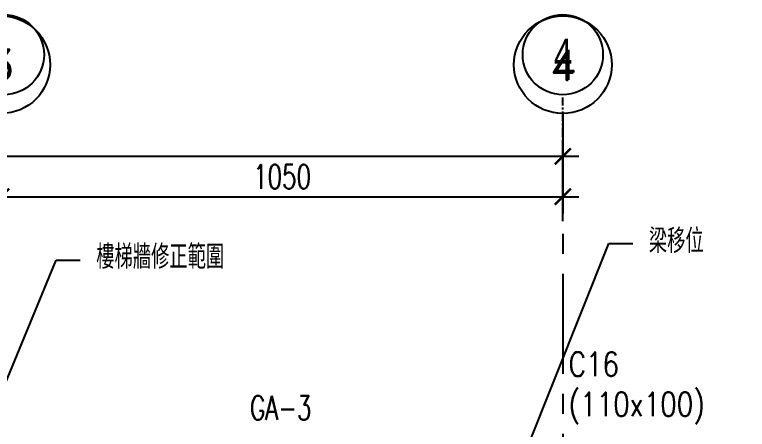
# Model space of a CAD drawing. Header units: millimetres. Extents: x -3377 to 119122, y -22007 to 15479.
# Drawn here: x 41881 to 43251, y 2944 to 3720 of the extents above; entities that cross this region are included whole.
import ezdxf
from ezdxf import colors
from ezdxf.entities.mleader import LeaderData, LeaderLine
from ezdxf.enums import TextEntityAlignment as Align
from ezdxf.math import Vec2, Vec3

# ---------------------------------------------------------------- set-up
doc = ezdxf.new("R2010")
doc.units = ezdxf.units.MM
doc.header["$LTSCALE"] = 150
doc.header["$MEASUREMENT"] = 0
doc.linetypes.add('CENTER', pattern=[2, 1.25, -0.25, 0.25, -0.25])
doc.layers.get('0').update_dxf_attribs({"plot": 0})
for name, color, linetype in [('Col-Line', 8, 'CENTER'), ('GRID', 5, 'CENTER'), ('S-GRID', 1, 'CENTER'), ('S-GRID-DIM', 2, 'Continuous'), ('S-GRID-T', 3, 'Continuous'), ('S-TEXTC', 3, 'Continuous'), ('S-TEXTG', 2, 'Continuous')]:
    doc.layers.add(name, color=color, linetype=linetype)
for name, color, linetype, plot in [('S-ARCH', 252, 'Continuous', False), ('S-CLOUD_2022-0304', 4, 'Continuous', False), ('S-CLOUD_20220217(結構依建築圖2022-0216修改)', 4, 'Continuous', False)]:
    doc.layers.add(name, color=color, linetype=linetype, plot=plot)
doc.styles.add('C1', font='', dxfattribs={"bigfont": 'japanese.shx'})
doc.styles.add('CD2', font='romand', dxfattribs={"height": 15})
doc.styles.add('CS4', font='romans.shx', dxfattribs={"width": 0.7, "height": 45, "bigfont": 'lsp.shx'})
doc.styles.add('LSP', font='SIMPLEX.shx', dxfattribs={"width": 0.8, "bigfont": 'lsp.shx'})
doc.styles.get('C1').set_extended_font_data('微軟正黑體')
doc.dimstyles.new('DIM150', dxfattribs={"dimscale": 15, "dimtxt": 3, "dimasz": 2, "dimexe": 2, "dimexo": 2, "dimgap": 1, "dimtad": 1, "dimdec": 1, "dimdsep": 46, "dimtxsty": 'CS4', "dimblk1": 'ARCHTICK', "dimblk2": 'ARCHTICK', "dimsah": 1, "dimcen": 2, "dimdle": 2, "dimadec": 0, "dimazin": 0, "dimtfac": 1, "dimtdec": 1, "dimtmove": 0, "dimatfit": 3, "dimldrblk": 'TAA', "dimfxl": 0, "dimtolj": 1, "dimarcsym": 0})

# ---------------------------------------------------------------- blocks, each defined once
blk = doc.blocks.new('SG1')
at = {"layer": 'S-GRID-T'}
blk.add_circle((0, 6.09375), 6.09375, dxfattribs=at)
at = {"layer": 'S-GRID-T', "style": 'CD2'}
blk.add_attdef('GRID-BUB', text='', height=3.75, dxfattribs=at).set_placement((0, 6.09375), align=Align.MIDDLE_CENTER)
blk = doc.blocks.new('_ARCHTICK')
at = {"color": 0, "linetype": 'ByBlock', "const_width": 0.15}
blk.add_lwpolyline([(-0.5, -0.5), (0.5, 0.5)], dxfattribs=at)
blk = doc.blocks.new('*D71')
at = {"layer": 'DEFPOINTS', "color": 0, "transparency": 16777216}
for p in [(-5535.9, -424.9), (-8310.9, -500.6), (-5535.9, -500.6)]:
    blk.add_point(p, dxfattribs=at)
at = {"layer": 'S-GRID-DIM', "color": 0, "lineweight": -2, "transparency": 16777216}
for p, q in [((-8310.9, -470.6), (-8310.9, -394.9)), ((-5535.9, -470.6), (-5535.9, -394.9)), ((-8340.9, -424.9), (-5505.9, -424.9))]:
    blk.add_line(p, q, dxfattribs=at)
at = {"layer": 'S-GRID-DIM', "color": 0, "lineweight": -2, "transparency": 16777216, "xscale": 30, "yscale": 30, "zscale": 30, "rotation": 180}
blk.add_blockref('_ARCHTICK', (-8310.9, -424.9), dxfattribs=at)
at = {"layer": 'S-GRID-DIM', "color": 0, "lineweight": -2, "transparency": 16777216, "xscale": 30, "yscale": 30, "zscale": 30}
blk.add_blockref('_ARCHTICK', (-5535.9, -424.9), dxfattribs=at)
at = {"layer": 'S-GRID-DIM', "color": 0, "transparency": 16777216, "insert": (-6923.4, -387.4), "char_height": 45, "attachment_point": 5, "style": 'CS4'}
blk.add_mtext('\\A1;2775', dxfattribs=at)
blk = doc.blocks.new('TAA')
at = {"linetype": 'Continuous'}
blk.add_line((0, 0), (-1.663, 0), dxfattribs=at)
blk.add_solid([(-1.5, -0.25), (-1.5, 0.25), (0, 0)], dxfattribs=at)
blk = doc.blocks.new('*D73')
at = {"layer": 'DEFPOINTS', "color": 0, "transparency": 16777216}
for p in [(-6585.9, -500.6), (-7410.9, -576.2), (-6585.9, -576.2)]:
    blk.add_point(p, dxfattribs=at)
at = {"layer": 'S-GRID-DIM', "color": 0, "lineweight": -2, "transparency": 16777216}
for p, q in [((-7410.9, -546.2), (-7410.9, -470.6)), ((-6585.9, -546.2), (-6585.9, -470.6)), ((-7440.9, -500.6), (-6555.9, -500.6))]:
    blk.add_line(p, q, dxfattribs=at)
at = {"layer": 'S-GRID-DIM', "color": 0, "lineweight": -2, "transparency": 16777216, "xscale": 30, "yscale": 30, "zscale": 30, "rotation": 180}
blk.add_blockref('_ARCHTICK', (-7410.9, -500.6), dxfattribs=at)
at = {"layer": 'S-GRID-DIM', "color": 0, "lineweight": -2, "transparency": 16777216, "xscale": 30, "yscale": 30, "zscale": 30}
blk.add_blockref('_ARCHTICK', (-6585.9, -500.6), dxfattribs=at)
at = {"layer": 'S-GRID-DIM', "color": 0, "transparency": 16777216, "insert": (-6998.4, -463.1), "char_height": 45, "attachment_point": 5, "style": 'CS4'}
blk.add_mtext('\\A1;825', dxfattribs=at)
blk = doc.blocks.new('*D74')
at = {"layer": 'DEFPOINTS', "color": 0, "transparency": 16777216}
for p in [(-5535.9, -500.6), (-6585.9, -576.2), (-5535.9, -576.2)]:
    blk.add_point(p, dxfattribs=at)
at = {"layer": 'S-GRID-DIM', "color": 0, "lineweight": -2, "transparency": 16777216}
for p, q in [((-6585.9, -546.2), (-6585.9, -470.6)), ((-5535.9, -546.2), (-5535.9, -470.6)), ((-6615.9, -500.6), (-5505.9, -500.6))]:
    blk.add_line(p, q, dxfattribs=at)
at = {"layer": 'S-GRID-DIM', "color": 0, "lineweight": -2, "transparency": 16777216, "xscale": 30, "yscale": 30, "zscale": 30, "rotation": 180}
blk.add_blockref('_ARCHTICK', (-6585.9, -500.6), dxfattribs=at)
at = {"layer": 'S-GRID-DIM', "color": 0, "lineweight": -2, "transparency": 16777216, "xscale": 30, "yscale": 30, "zscale": 30}
blk.add_blockref('_ARCHTICK', (-5535.9, -500.6), dxfattribs=at)
at = {"layer": 'S-GRID-DIM', "color": 0, "transparency": 16777216, "insert": (-6060.9, -463.1), "char_height": 45, "attachment_point": 5, "style": 'CS4'}
blk.add_mtext('\\A1;1050', dxfattribs=at)
blk = doc.blocks.new('A$C04D96F04')
at = {"layer": 'Col-Line', "color": 252, "linetype": 'ByBlock'}
for centre in [(-20, 2056.2), (1025, 2056.2)]:
    blk.add_circle(centre, 75, dxfattribs=at)
at = {"layer": 'GRID', "color": 252, "ltscale": 0.1}
blk.add_line((1025, 1781.2), (1025, 1976.2), dxfattribs=at)
at = {"layer": 'Col-Line', "color": 252, "style": 'C1', "width": 0.75}
blk.add_text('4', height=60, dxfattribs=at).set_placement((1025, 2056.2), align=Align.MIDDLE)
blk = doc.blocks.new('2022-0217')
blk.add_blockref('A$C04D96F04', (29770.3, -6171))
blk = doc.blocks.new('_None')
blk = doc.blocks.new('LINE(2)')
at = {"layer": 'S-GRID'}
blk.add_lwpolyline([(-5535.87, -344.9), (-5535.87, -3083.41)], dxfattribs=at)
at = {"layer": 'S-GRID-T', "xscale": 15, "yscale": 15, "zscale": 15}
for p, values in [((-6585.87, -344.9), {'GRID-BUB': '3'}), ((-5535.87, -344.9), {'GRID-BUB': '4'})]:
    blk.add_blockref('SG1', p, dxfattribs=at).add_auto_attribs(values)
at = {"layer": 'S-GRID-DIM'}
for base, p1, p2, picture, middle in [((-5535.87, -424.9), (-8310.87, -500.57), (-5535.87, -500.57), '*D71', (-6923.37, -387.4)), ((-6585.87, -500.57), (-7410.87, -576.23), (-6585.87, -576.23), '*D73', (-6998.37, -463.07)), ((-5535.87, -500.57), (-6585.87, -576.23), (-5535.87, -576.23), '*D74', (-6060.87, -463.07))]:
    dim = blk.add_linear_dim(base=base, p1=p1, p2=p2, dimstyle='DIM150', dxfattribs=at)
    dim.commit()
    dim.dimension.update_dxf_attribs({"geometry": picture, "text_midpoint": middle})

msp = doc.modelspace()

# ---------------------------------------------------------------- block references
at = {"layer": 'S-ARCH'}
msp.add_blockref('2022-0217', (12110.4, 7760.14), dxfattribs=at)
at = {"layer": 'S-GRID'}
msp.add_blockref('LINE(2)', (48441.6, 3880.07), dxfattribs=at)

# ---------------------------------------------------------------- texts
at = {"layer": 'S-TEXTC', "style": 'CS4', "width": 0.8}
for s, p in [('C16', (42916.49, 3043.46)), ('(110x100)', (42916.49, 2968.46))]:
    msp.add_text(s, height=45, dxfattribs=at).set_placement(p)
at = {"layer": 'S-TEXTG', "style": 'CS4', "width": 0.7}
msp.add_text('GA-3', height=45, dxfattribs=at).set_placement((42378.23, 2984.16), align=Align.MIDDLE)

# ---------------------------------------------------------------- leaders
at = {"layer": 'S-CLOUD_2022-0304'}
ml = msp.add_multileader_mtext('Standard', dxfattribs=at)
ml.set_content('梁移位', color=256, style='LSP')
ml.set_leader_properties(color=256)
ml.build(insert=Vec2(0, 0))
ml.multileader.update_dxf_attribs({"text_left_attachment_type": 2, "text_right_attachment_type": 2, "dogleg_length": 3, "arrow_head_size": 30, "scale": 15})
ctx = ml.context
ctx.base_point, ctx.scale, ctx.char_height, ctx.arrow_head_size, ctx.landing_gap_size, ctx.plane_origin = Vec3(43036.43, 3291.56), 15, 45, 30, 30, Vec3(42766.66, 2727.86)
ctx.left_attachment, ctx.right_attachment = 2, 2
notes = []
notes.append((ctx, [(0, (1, 1, 0), (42991.43, 3291.56), (1, 0), 45, [(0, [(42766.66, 2727.86)], 0, [])])]))
ctx.mtext.insert, ctx.mtext.flow_direction = Vec3(43066.43, 3319.13), 5
at = {"layer": 'S-CLOUD_20220217(結構依建築圖2022-0216修改)'}
ml = msp.add_multileader_mtext('Standard', dxfattribs=at)
ml.set_content('樓梯牆修正範圍', color=256, style='LSP')
ml.set_leader_properties(color=256)
ml.set_arrow_properties(name='NONE')
ml.build(insert=Vec2(0, 0))
ml.multileader.update_dxf_attribs({"text_left_attachment_type": 2, "text_right_attachment_type": 2, "dogleg_length": 3, "arrow_head_size": 30, "scale": 15})
ctx = ml.context
ctx.base_point, ctx.scale, ctx.char_height, ctx.arrow_head_size, ctx.landing_gap_size, ctx.plane_origin = Vec3(42003.19, 3260.45), 15, 45, 30, 30, Vec3(41601.63, 2394.32)
ctx.left_attachment, ctx.right_attachment = 2, 2
notes.append((ctx, [(0, (1, 1, 0), (41958.19, 3260.45), (1, 0), 45, [(0, [(41601.63, 2394.32)], 0, [])])]))
ctx.mtext.insert, ctx.mtext.flow_direction = Vec3(42033.19, 3289.43), 5
for ctx, leaders in notes:
    for number, flags, end, landing, length, lines in leaders:
        leader = LeaderData()
        leader.index, (leader.has_last_leader_line, leader.has_dogleg_vector, leader.attachment_direction) = number, flags
        leader.last_leader_point, leader.dogleg_vector, leader.dogleg_length = Vec3(end), Vec3(landing), length
        for number, points, colour, breaks in lines:
            line = LeaderLine()
            line.index, line.vertices, line.color, line.breaks = number, Vec3.list(points), colors.encode_raw_color(colour), breaks
            leader.lines.append(line)
        ctx.leaders.append(leader)

doc.saveas('drawing.dxf')
